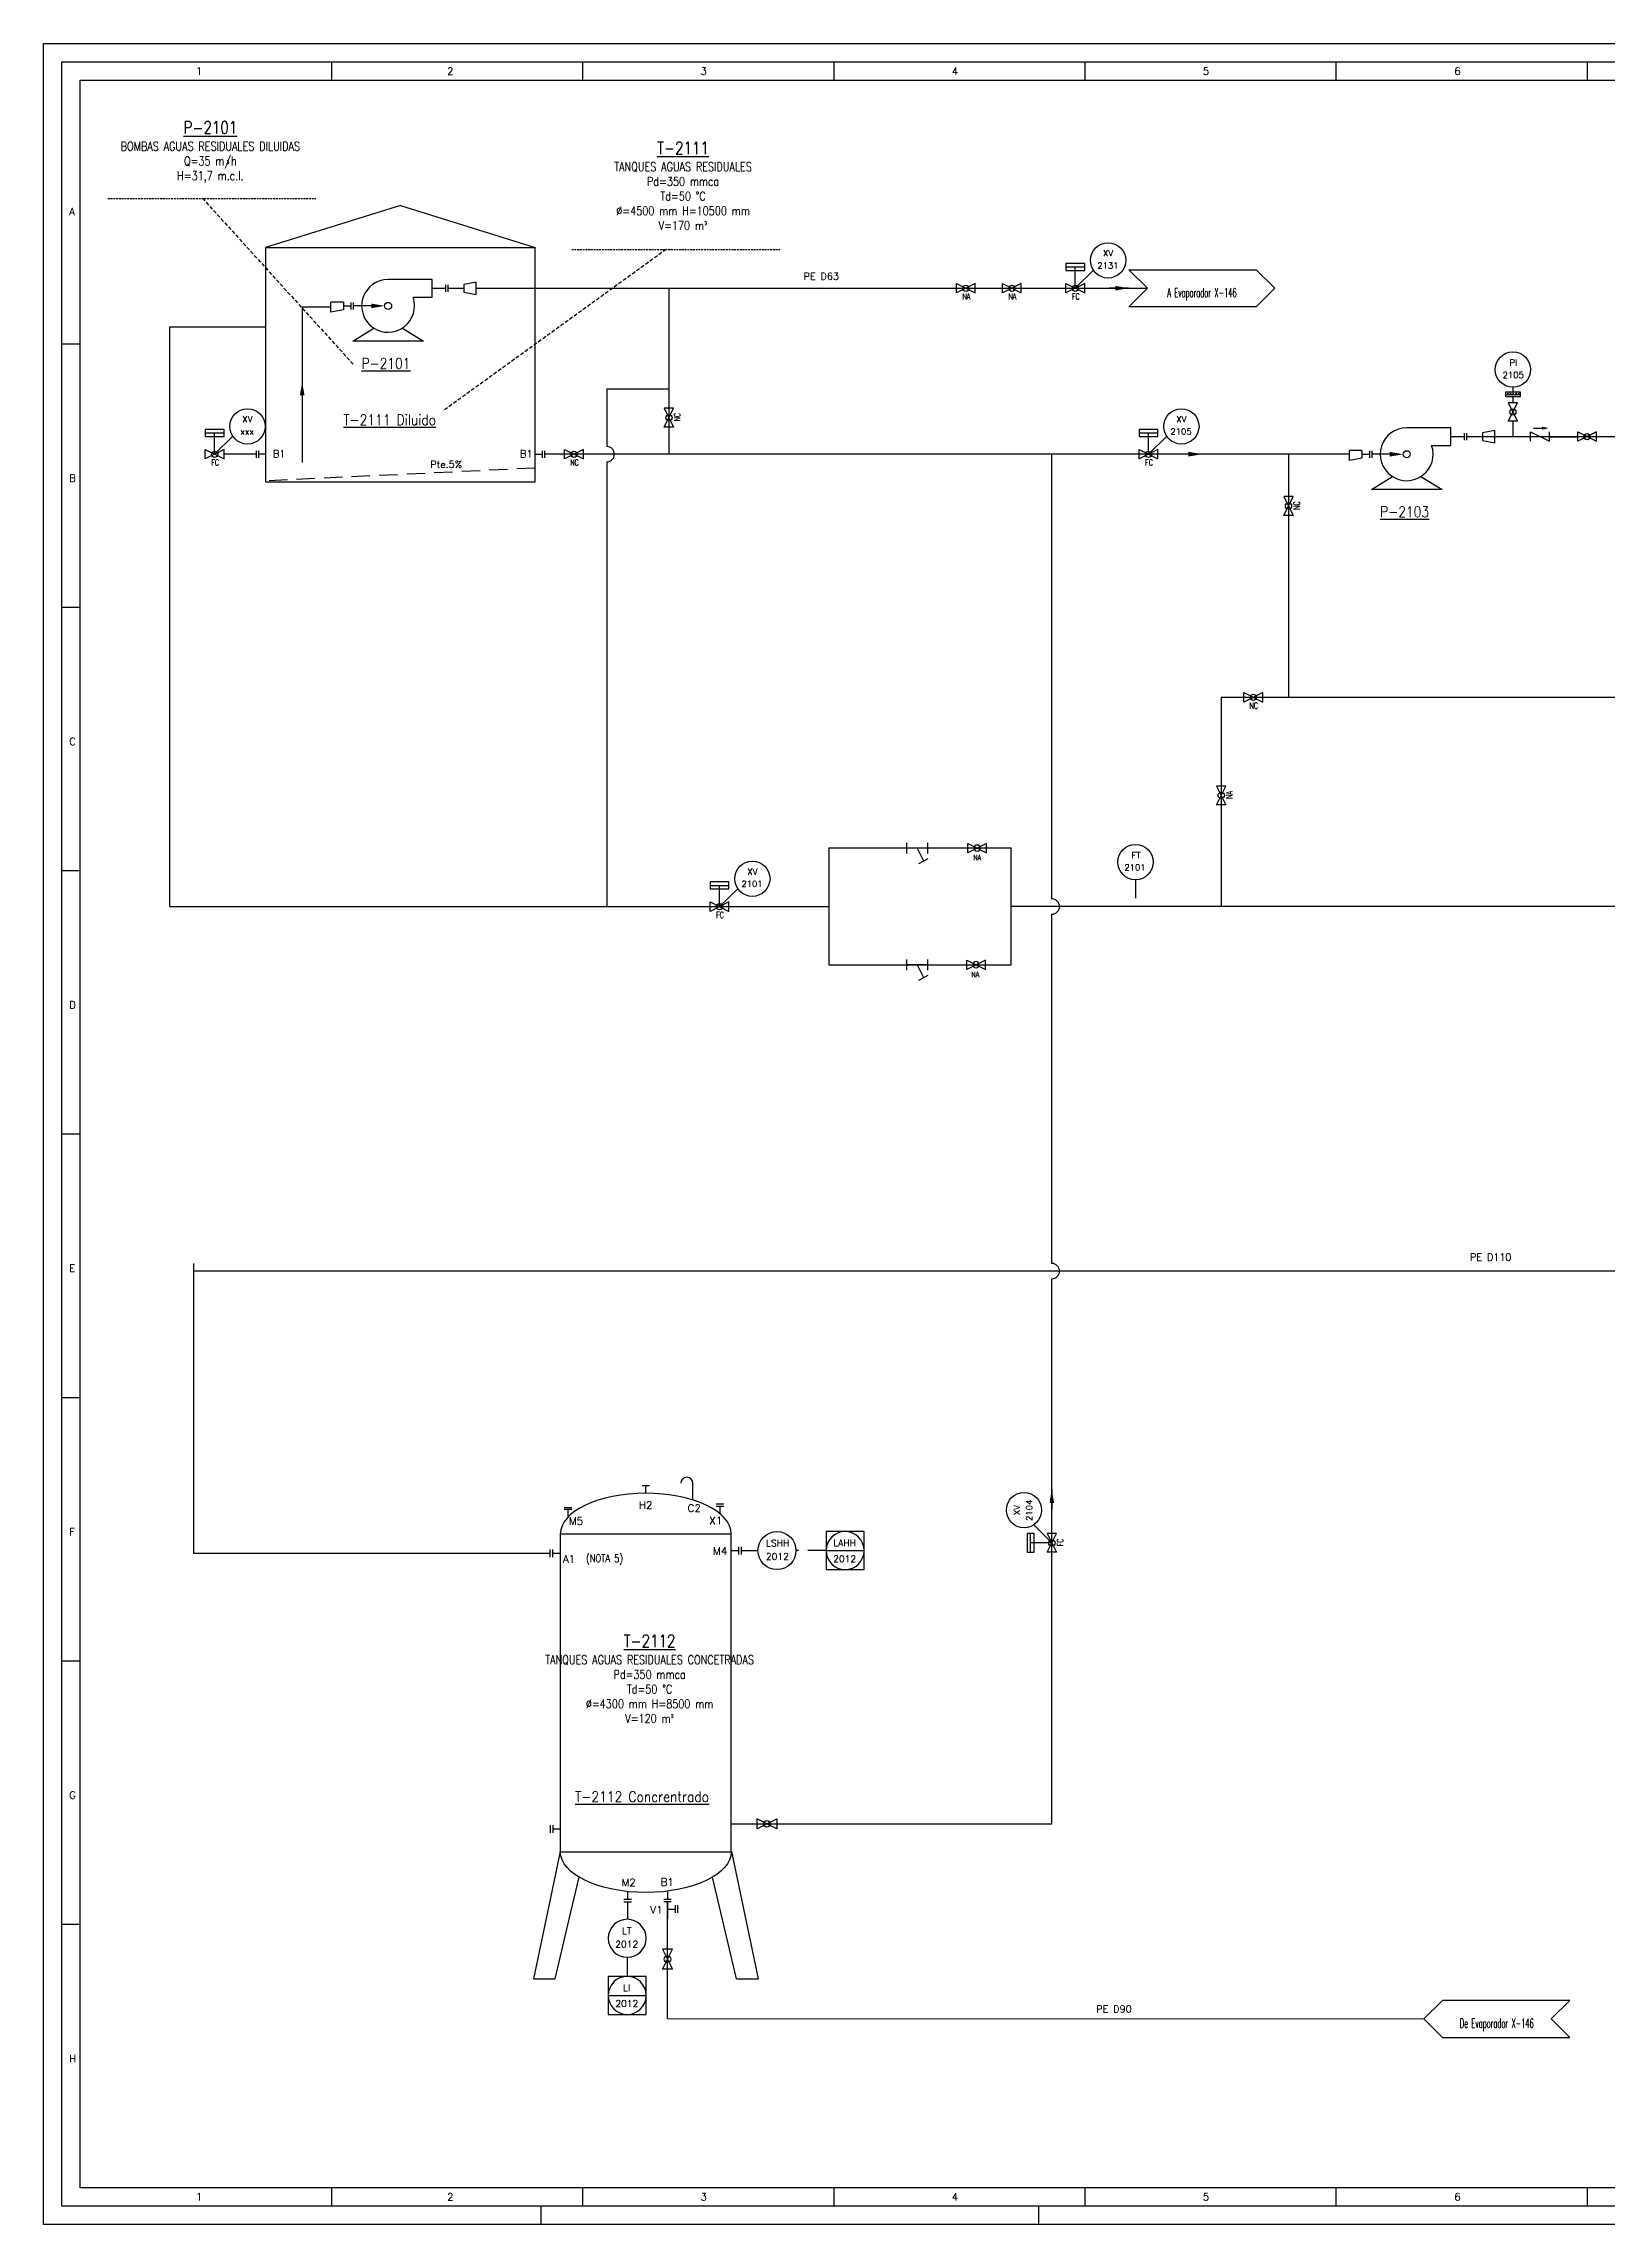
# Model space of a CAD drawing. Header units: millimetres. Extents: x 559 to 3993, y 623 to 920.
# Drawn here: x 1552.6 to 1765.3, y 622.9 to 919.5 of the extents above; entities that cross this region are included whole.
import ezdxf
from ezdxf.enums import TextEntityAlignment as Align

# ---------------------------------------------------------------- set-up
doc = ezdxf.new("R2010")
doc.units = ezdxf.units.MM
doc.linetypes.add('RAYITAS', pattern=[0.375, 0.25, -0.125])
doc.linetypes.add('TRAZOS', pattern=[0.75, 0.5, -0.25])
for name, color, linetype in [('CAJETIN', 1, 'Continuous'), ('EQUIPOS', 5, 'Continuous'), ('EQUIPOS 02', 1, 'Continuous'), ('FORMATO', 7, 'Continuous'), ('INSTRUMENTOS', 1, 'Continuous'), ('TEX', 7, 'Continuous'), ('TEX EQUIPOS', 6, 'Continuous'), ('TEXTO-VALVULAS Y ACCESORIOS', 7, 'Continuous'), ('TUBERIA', 5, 'Continuous'), ('VALVULAS Y ACCESORIOS', 1, 'Continuous')]:
    doc.layers.add(name, color=color, linetype=linetype)
doc.styles.add('PY', font='ROMANS.shx')
doc.styles.add('PY1', font='ROMANS.shx', dxfattribs={"width": 0.8})
doc.styles.add('PY3', font='ROMANS.shx', dxfattribs={"width": 0.6})
doc.linetypes.add('SEÑAL_MECANICA2', pattern='A,4.411183,["o",PY,S=4.130212,R=360,X=0,Y=-1.374288],0.588817,-0.374158,["",PY,S=2,R=360,X=0,Y=-0.688262],-2.183682', length=7.55784)

# ---------------------------------------------------------------- blocks, each defined once
blk = doc.blocks.new('VALV GLOB-V')
at = {"layer": 'INSTRUMENTOS', "color": 1, "flags": 128}
blk.add_lwpolyline([(5.7, -1.43), (5.7, 1.43), (0, -1.43), (0, 1.43)], close=True, dxfattribs=at)
at = {"layer": 'INSTRUMENTOS', "color": 1}
blk.add_circle((2.85, 0), 0.95, dxfattribs=at)
at = {"layer": 'INSTRUMENTOS', "color": 7, "linetype": 'SEÑAL_MECANICA2', "style": 'PY'}
blk.add_attdef('REF.', text='', height=2, dxfattribs=at).set_placement((3, -3.37), align=Align.MIDDLE)
blk = doc.blocks.new('SEÑAL CIR')
at = {"color": 1}
blk.add_circle((0, 5.7), 5.7, dxfattribs=at)
at = {"layer": 'INSTRUMENTOS', "linetype": 'Continuous', "style": 'PY', "flags": 4}
for p in [(0.18, 6.94), (0.13, 2.95)]:
    blk.add_attdef('---', text='', height=2, dxfattribs=at).set_placement(p, align=Align.CENTER)
blk = doc.blocks.new('FLECHA')
at = {"color": 1}
blk.add_solid([(-0.88, -5), (0.87, -5), (0, 0)], dxfattribs=at)
blk = doc.blocks.new('MANG-VAL')
at = {"layer": 'INSTRUMENTOS', "color": 1}
for p, q in [((0, 1.5), (0, -1.5)), ((6, 0), (0, 0)), ((3, 0), (4.8, -3.6)), ((6, 1.5), (6, -1.5)), ((3.46, -4.27), (6.14, -2.93))]:
    blk.add_line(p, q, dxfattribs=at)
blk = doc.blocks.new('REDUCCION')
at = {"color": 1}
for p, q in [((0, 2), (0, -2)), ((4, 1.25), (0, 2)), ((4, -1.25), (4, 1.25)), ((0, -2), (4, -1.25))]:
    blk.add_line(p, q, dxfattribs=at)
at = {"style": 'PY1', "width": 0.8}
blk.add_attdef('.', text='', height=2, dxfattribs=at).set_placement((2, -3.65), align=Align.MIDDLE)
blk = doc.blocks.new('DIAFRAGMA')
at = {"layer": 'INSTRUMENTOS', "color": 1, "ltscale": 0.1, "flags": 128}
blk.add_lwpolyline([(0, -2.25), (0, 2.25), (1.5, 2.25), (1.5, -2.25)], close=True, dxfattribs=at)
blk.add_lwpolyline([(0.46, -2.25), (1.12, -1.86), (0.38, -1.43), (1.12, -1), (0.38, -0.56), (1.12, -0.13), (0.38, 0.3), (1.12, 0.73), (0.38, 1.17), (1.12, 1.6), (0.38, 2.03), (0.75, 2.25)], dxfattribs=at)
blk = doc.blocks.new('VALVULA RETENCION')
at = {"layer": 'VALVULAS Y ACCESORIOS'}
blk.add_line((0.79, 2.4), (3.43, 2.4), dxfattribs=at)
at = {"layer": 'VALVULAS Y ACCESORIOS', "flags": 128}
blk.add_lwpolyline([(0, -1.33), (0, 1.33), (5.33, -1.33), (5.33, 1.33)], dxfattribs=at)
blk.add_lwpolyline([(4.65, 2.4), (3.43, 2.14), (3.43, 2.66)], close=True, dxfattribs=at)
at = {"layer": 'TEXTO-VALVULAS Y ACCESORIOS', "linetype": 'SEÑAL_MECANICA2', "style": 'PY1', "width": 0.8}
blk.add_attdef('REF.', text='', height=2, dxfattribs=at).set_placement((2.94, -3.07), align=Align.MIDDLE)
blk = doc.blocks.new('SEÑAL CIRCU MARCO')
at = {"color": 1, "linetype": 'Continuous', "ltscale": 0.5}
blk.add_line((5.7, 5.7), (-5.7, 5.7), dxfattribs=at)
at = {"color": 1, "flags": 128}
blk.add_lwpolyline([(5.7, 0), (-5.7, 0), (-5.7, 11.4), (5.7, 11.4)], close=True, dxfattribs=at)
at = {"color": 1}
blk.add_circle((0, 5.7), 5.7, dxfattribs=at)
at = {"style": 'PY'}
for tag, p in [('XXX', (0.18, 7.98)), ('YYY', (0.13, 3.24))]:
    blk.add_attdef(tag, text='', height=2, dxfattribs=at).set_placement(p, align=Align.MIDDLE)
blk = doc.blocks.new('TANQUE H')
at = {"layer": 'EQUIPOS'}
for p, q in [((41.92, 10), (4.77, 10)), ((4.77, -10), (41.92, -10))]:
    blk.add_line(p, q, dxfattribs=at)
at = {"layer": 'EQUIPOS', "color": 7}
for p, q in [((4.77, 10), (4.77, -10)), ((41.92, -10), (41.92, 10))]:
    blk.add_line(p, q, dxfattribs=at)
at = {"layer": 'EQUIPOS'}
blk.add_ellipse((4.77, 0), major_axis=(0, -10), ratio=0.47747, start_param=3.141593, end_param=6.283185, dxfattribs=at)
at = {"layer": 'EQUIPOS', "extrusion": (0, 0, -1)}
blk.add_ellipse((41.92, 0), major_axis=(0, -10), ratio=0.47747, start_param=3.141593, end_param=6.283185, dxfattribs=at)
at = {"layer": 'TEX EQUIPOS', "linetype": 'Continuous', "style": 'PY1', "width": 0.8}
blk.add_attdef('REF_EQUIPO', text='', height=3, dxfattribs=at).set_placement((23.35, 0), align=Align.MIDDLE_CENTER)
blk = doc.blocks.new('BANDERA DE FLUJO')
at = {"layer": 'TEX', "color": 1, "ltscale": 0.1, "flags": 128}
blk.add_lwpolyline([(-4, 4), (-31.46, 4), (-27.46, 0), (-31.46, -4), (-4, -4), (0, 0)], close=True, dxfattribs=at)
at = {"layer": 'TEX', "style": 'PY1', "width": 0.8}
for tag, p in [('ETIQUETA-LINEA-1', (-15.73, 0.61)), ('ETIQUETA-LINEA-2', (-15.73, -2.91))]:
    blk.add_attdef(tag, text='', height=2, dxfattribs=at).set_placement(p, align=Align.CENTER)
blk = doc.blocks.new('MARCO-A1')
at = {"layer": 'FORMATO', "color": 5}
for p, q in [((78.42, 589), (78.42, 584)), ((146.83, 589), (146.83, 584)), ((215.25, 589), (215.25, 584)), ((283.67, 589), (283.67, 584)), ((352.08, 589), (352.08, 584)), ((420.5, 589), (420.5, 584)), ((5, 512.25), (10, 512.25)), ((5, 440.5), (10, 440.5)), ((5, 368.75), (10, 368.75)), ((5, 297), (10, 297)), ((5, 225.25), (10, 225.25)), ((5, 153.5), (10, 153.5)), ((5, 81.75), (10, 81.75)), ((78.42, 10), (78.42, 5)), ((146.83, 10), (146.83, 5)), ((215.25, 10), (215.25, 5)), ((283.67, 10), (283.67, 5)), ((352.08, 10), (352.08, 5)), ((420.5, 10), (420.5, 5))]:
    blk.add_line(p, q, dxfattribs=at)
at = {"layer": 'FORMATO', "color": 1, "linetype": 'Continuous'}
for p, q in [((135.5, 5), (135.5, 0)), ((271, 5), (271, 0))]:
    blk.add_line(p, q, dxfattribs=at)
at = {"layer": 'FORMATO', "color": 1}
blk.add_lwpolyline([(0, 594), (841, 594), (841, 0), (0, 0)], close=True, dxfattribs=at)
at = {"layer": 'FORMATO', "color": 5}
blk.add_lwpolyline([(5, 589), (836, 589), (836, 5), (5, 5)], close=True, dxfattribs=at)
at = {"layer": 'FORMATO', "color": 8, "linetype": 'Continuous'}
blk.add_lwpolyline([(10, 584), (831, 584), (831, 10), (10, 10)], close=True, dxfattribs=at)
at = {"layer": 'FORMATO', "color": 1, "style": 'PY'}
for s, p in [('1', (41.52, 585.5)), ('2', (109.93, 585.5)), ('3', (178.99, 585.5)), ('4', (247.4, 585.5)), ('5', (315.82, 585.5)), ('6', (384.34, 585.5)), ('A', (7, 547.25)), ('B', (7, 474.67)), ('C', (7, 402.92)), ('D', (7, 331.17)), ('E', (7, 259.42)), ('F', (7, 187.67)), ('G', (7, 115.92)), ('H', (7, 44.17)), ('1', (41.52, 6.5)), ('2', (109.93, 6.5)), ('3', (178.99, 6.5)), ('4', (247.4, 6.5)), ('5', (315.82, 6.5)), ('6', (384.34, 6.5))]:
    blk.add_text(s, height=2, dxfattribs=at).set_placement(p)

msp = doc.modelspace()

# ---------------------------------------------------------------- linework, layer by layer
at = {"color": 1}
for p, q in [((1692.94, 886.26), (1695.42, 888.7)), ((1591.67, 883.02), (1591.67, 884.38)), ((1593.35, 884.38), (1591.67, 884.38)), ((1593.35, 884.38), (1593.35, 883.33)), ((1593.35, 883.33), (1591.67, 883.02)), ((1752.47, 872.8), (1752.47, 872.14)), ((1752.47, 871.5), (1752.47, 870.69)), ((1752.47, 868.17), (1752.47, 866.08)), ((1575.84, 863.68), (1578.33, 866.12)), ((1702.9, 863.68), (1705.39, 866.12)), ((1730.26, 862.84), (1730.26, 864.21)), ((1731.94, 864.21), (1730.26, 864.21)), ((1731.94, 864.21), (1731.94, 863.16)), ((1731.94, 863.16), (1730.26, 862.84)), ((1644.53, 802.14), (1647.02, 804.58)), ((1689.75, 715.59), (1687.31, 718.07)), ((1647.5, 714.55), (1649.77, 714.55))]:
    msp.add_line(p, q, dxfattribs=at)
msp.add_line((1646.84, 656.29), (1649.77, 656.29))
at = {"layer": 'CAJETIN', "color": 1, "linetype": 'TRAZOS', "ltscale": 5}
for p, q in [((1619.45, 861.8), (1582.77, 860.04)), ((1659.03, 714.55), (1654.94, 714.55)), ((1631.97, 659.22), (1631.97, 656.63))]:
    msp.add_line(p, q, dxfattribs=at)
at = {"layer": 'EQUIPOS'}
for p, q in [((1601.11, 897.51), (1582.77, 891.82)), ((1601.11, 897.51), (1619.45, 891.82)), ((1582.77, 891.82), (1582.77, 859.94)), ((1619.45, 859.94), (1619.45, 891.82)), ((1582.77, 859.94), (1619.45, 859.94))]:
    msp.add_line(p, q, dxfattribs=at)
at = {"layer": 'EQUIPOS', "color": 1}
for p, q in [((1632.02, 666.74), (1632.02, 664.49)), ((1637.45, 665.79), (1638.48, 665.79))]:
    msp.add_line(p, q, dxfattribs=at)
at = {"layer": 'EQUIPOS', "color": 4}
msp.add_line((1637.45, 666.75), (1637.45, 664.49), dxfattribs=at)
at = {"layer": 'EQUIPOS', "color": 5, "linetype": 'Continuous'}
for points in [[(1605.44, 887.46), (1599.44, 887.46, 3.146264), (1602.83, 885.06), (1605.44, 885.06)], [(1744.03, 867.28), (1738.03, 867.28, 3.146264), (1741.42, 864.88), (1744.03, 864.88)]]:
    msp.add_lwpolyline(points, format="xyb", close=True, dxfattribs=at)
for points in [[(1601.38, 880.83), (1604.24, 879.06), (1594.64, 879.06), (1597.5, 880.83)], [(1739.97, 860.65), (1742.83, 858.88), (1733.23, 858.88), (1736.08, 860.65)]]:
    msp.add_lwpolyline(points, dxfattribs=at)
at = {"layer": 'EQUIPOS', "linetype": 'Continuous', "flags": 128}
msp.add_lwpolyline([(1640.9, 721.44), (1640.9, 723.7, 1), (1639.25, 723.7, -1)], format="xyb", dxfattribs=at)
at = {"layer": 'EQUIPOS', "color": 5, "linetype": 'Continuous'}
for centre in [(1599.44, 883.86), (1738.03, 863.68)]:
    msp.add_circle(centre, 0.48, dxfattribs=at)
at = {"layer": 'EQUIPOS 02', "color": 5}
msp.add_line((1582.77, 891.82), (1619.45, 891.82), dxfattribs=at)
at = {"layer": 'TEXTO-VALVULAS Y ACCESORIOS', "color": 7, "linetype": 'Continuous'}
for p, q in [((1622.87, 673.6), (1621.14, 665.38)), ((1646.14, 673.6), (1649.77, 656.29)), ((1624.31, 665.38), (1625.43, 670.12)), ((1646.84, 656.29), (1643.58, 670.12)), ((1621.14, 665.38), (1619.24, 656.29)), ((1622.17, 656.29), (1624.31, 665.38)), ((1619.24, 656.29), (1622.17, 656.29))]:
    msp.add_line(p, q, dxfattribs=at)
at = {"layer": 'TUBERIA', "color": 0, "linetype": 'RAYITAS'}
for p, q in [((1561.31, 898.49), (1589.61, 898.49)), ((1624.42, 891.54), (1652.72, 891.54))]:
    msp.add_line(p, q, dxfattribs=at)
at = {"layer": 'TUBERIA', "color": 0, "linetype": 'TRAZOS'}
for p, q in [((1574.18, 898.51), (1594.77, 875.83)), ((1637.29, 891.55), (1607.03, 869.65))]:
    msp.add_line(p, q, dxfattribs=at)
at = {"layer": 'TUBERIA', "linetype": 'Continuous'}
for p, q in [((1605.44, 886.26), (1607.31, 886.26)), ((1607.63, 886.26), (1609.75, 886.26)), ((1593.35, 883.86), (1594.4, 883.86)), ((1594.92, 883.86), (1594.72, 883.86)), ((1597.55, 883.86), (1594.72, 883.86)), ((1582.77, 863.68), (1581.82, 863.68)), ((1619.45, 863.68), (1620.4, 863.68)), ((1730.26, 863.68), (1668.66, 863.68)), ((1731.94, 863.68), (1732.99, 863.68)), ((1733.5, 863.68), (1733.31, 863.68)), ((1736.14, 863.68), (1733.31, 863.68)), ((1744.03, 866.08), (1745.9, 866.08)), ((1746.22, 866.08), (1748.33, 866.08)), ((1750.02, 866.08), (1754.89, 866.08)), ((1757.45, 866.06), (1761.31, 866.06)), ((1634.5, 722.35), (1634.5, 723.38)), ((1623.93, 719.12), (1623.93, 720.14)), ((1644.6, 719.55), (1644.6, 720.58)), ((1622.87, 714.17), (1621.85, 714.17)), ((1646.14, 714.55), (1647.16, 714.55)), ((1622.87, 676.66), (1621.85, 676.66)), ((1632.02, 668.11), (1632.02, 667.08)), ((1637.45, 668.12), (1637.45, 667.09))]:
    msp.add_line(p, q, dxfattribs=at)
at = {"layer": 'TUBERIA'}
for p, q in [((1611.43, 886.26), (1702.75, 886.26)), ((1637.65, 886.26), (1637.65, 863.68)), ((1591.67, 883.7), (1587.75, 883.7)), ((1587.75, 883.7), (1587.75, 862.57)), ((1569.76, 802.15), (1569.76, 881.03)), ((1569.76, 881.03), (1582.77, 881.03)), ((1637.65, 872.55), (1629.18, 872.55)), ((1629.18, 872.55), (1629.19, 864.72)), ((1581.5, 863.68), (1577.12, 863.68)), ((1689.75, 803.18), (1689.75, 863.68)), ((1721.94, 863.68), (1721.94, 830.61)), ((1629.19, 862.64), (1629.18, 802.15)), ((1712.79, 830.61), (1712.79, 802.15)), ((1801.61, 830.61), (1712.79, 830.61)), ((1848.35, 802.15), (1684.22, 802.15)), ((1689.75, 753.6), (1689.75, 801.11)), ((1572.98, 753.59), (1572.98, 714.17)), ((1790.66, 752.56), (1572.98, 752.56)), ((1689.75, 677.38), (1689.75, 751.52)), ((1621.5, 714.17), (1572.98, 714.17)), ((1646.14, 677.38), (1689.75, 677.38)), ((1637.45, 650.91), (1637.45, 666.75)), ((1637.45, 650.91), (1740.35, 650.84))]:
    msp.add_line(p, q, dxfattribs=at)
at = {"layer": 'TUBERIA', "color": 5, "linetype": 'Continuous'}
for p, q in [((1700.19, 886.27), (1697.56, 886.27)), ((1668.66, 863.68), (1620.72, 863.68)), ((1710.16, 863.69), (1707.52, 863.69)), ((1689.74, 722.84), (1689.74, 720.21))]:
    msp.add_line(p, q, dxfattribs=at)
at = {"layer": 'TUBERIA', "color": 1, "linetype": 'TRAZOS', "ltscale": 5}
msp.add_line((1701.12, 805.8), (1701.12, 802.15), dxfattribs=at)
at = {"layer": 'TUBERIA', "linetype": 'Continuous'}
for points in [[(1746.22, 866.08), (1816.61, 866.08)], [(1569.76, 802.15), (1569.76, 802.15), (1659.39, 802.15)]]:
    msp.add_lwpolyline(points, dxfattribs=at)
msp.add_lwpolyline([(1659.39, 794.21), (1684.22, 794.21), (1684.22, 810.08), (1659.39, 810.08)], close=True, dxfattribs=at)
at = {"layer": 'TUBERIA'}
for centre in [(1629.19, 863.68), (1689.75, 802.15), (1689.75, 752.56)]:
    msp.add_arc(centre, 1.04, 270, 90, dxfattribs=at)
at = {"layer": 'VALVULAS Y ACCESORIOS'}
for p, q in [((1691.66, 889.16), (1694.22, 889.16)), ((1692.94, 886.26), (1692.94, 889.16)), ((1574.56, 866.58), (1577.12, 866.58)), ((1575.84, 863.68), (1575.84, 866.58)), ((1701.62, 866.58), (1704.18, 866.58)), ((1702.9, 863.68), (1702.9, 866.58)), ((1643.25, 805.04), (1645.81, 805.04)), ((1644.53, 802.14), (1644.53, 805.04)), ((1686.85, 714.31), (1686.85, 716.87)), ((1689.75, 715.59), (1686.85, 715.59))]:
    msp.add_line(p, q, dxfattribs=at)
at = {"layer": 'VALVULAS Y ACCESORIOS', "ltscale": 0.1}
for p, q in [((1594.4, 883.38), (1594.4, 884.34)), ((1594.72, 883.38), (1594.72, 884.34)), ((1594.72, 883.38), (1594.72, 884.34)), ((1607.31, 885.78), (1607.31, 886.74)), ((1607.63, 885.78), (1607.63, 886.74)), ((1745.9, 865.6), (1745.9, 866.56)), ((1746.22, 865.6), (1746.22, 866.56)), ((1581.5, 864.16), (1581.5, 863.2)), ((1581.82, 864.16), (1581.82, 863.2)), ((1620.4, 864.16), (1620.4, 863.2)), ((1620.72, 864.16), (1620.72, 863.2)), ((1732.99, 863.2), (1732.99, 864.16)), ((1733.31, 863.2), (1733.31, 864.16)), ((1733.31, 863.2), (1733.31, 864.16)), ((1633.99, 723.38), (1635.02, 723.38)), ((1644.09, 720.92), (1645.12, 720.92)), ((1624.45, 720.35), (1623.41, 720.35)), ((1624.45, 720.14), (1623.41, 720.14)), ((1644.09, 720.58), (1645.12, 720.58)), ((1647.16, 714.03), (1647.16, 715.06)), ((1647.5, 714.03), (1647.5, 715.06)), ((1621.5, 713.66), (1621.5, 714.69)), ((1621.85, 713.66), (1621.85, 714.69)), ((1621.5, 677.18), (1621.5, 676.14)), ((1621.85, 677.18), (1621.85, 676.14)), ((1632.54, 667.08), (1631.51, 667.08)), ((1632.54, 666.74), (1631.51, 666.74)), ((1637.97, 667.09), (1636.94, 667.09)), ((1637.97, 666.75), (1636.94, 666.75)), ((1638.48, 666.3), (1638.48, 665.27)), ((1638.82, 666.3), (1638.82, 665.27))]:
    msp.add_line(p, q, dxfattribs=at)
at = {"layer": 'VALVULAS Y ACCESORIOS', "flags": 128}
for points in [[(1691.66, 889.64), (1691.66, 888.68), (1694.22, 888.68), (1694.22, 889.64)], [(1691.66, 885.62), (1691.66, 886.9), (1694.22, 885.62), (1694.22, 886.9)], [(1574.56, 867.06), (1574.56, 866.1), (1577.12, 866.1), (1577.12, 867.06)], [(1701.62, 867.06), (1701.62, 866.1), (1704.18, 866.1), (1704.18, 867.06)], [(1574.56, 863.04), (1574.56, 864.32), (1577.12, 863.04), (1577.12, 864.32)], [(1701.62, 863.04), (1701.62, 864.32), (1704.18, 863.04), (1704.18, 864.32)], [(1643.25, 805.52), (1643.25, 804.56), (1645.81, 804.56), (1645.81, 805.52)], [(1643.25, 801.5), (1643.25, 802.78), (1645.81, 801.5), (1645.81, 802.78)], [(1686.37, 714.31), (1687.33, 714.31), (1687.33, 716.87), (1686.37, 716.87)], [(1690.39, 714.31), (1689.11, 714.31), (1690.39, 716.87), (1689.11, 716.87)]]:
    msp.add_lwpolyline(points, close=True, dxfattribs=at)

# ---------------------------------------------------------------- block references
at = {"xscale": 0.499409123998651, "yscale": 0.499409123998651, "zscale": 0.499409123998651}
msp.add_blockref('MARCO-A1', (1552.57, 622.89), dxfattribs=at)
at = {"linetype": 'Continuous'}
ref = msp.add_blockref('SEÑAL CIR', (1697.4, 887.65), dxfattribs=dict(at, xscale=0.4210079999999652, yscale=0.4210079999999652, zscale=0.4210079999999652))
ref.add_attrib('---', 'XV', dxfattribs={"layer": 'INSTRUMENTOS', "color": 7, "linetype": 'Continuous', "height": 0.842, "style": 'PY'}).set_placement((1697.4, 890.61), align=Align.CENTER)
ref.add_attrib('---', '2131', dxfattribs={"layer": 'INSTRUMENTOS', "color": 7, "linetype": 'Continuous', "height": 0.842, "style": 'PY'}).set_placement((1697.37, 888.93), align=Align.CENTER)
ref = msp.add_blockref('BANDERA DE FLUJO', (1720.09, 886.26), dxfattribs=dict(xscale=-0.631713466928574, yscale=0.631713466928574, zscale=0.631713466928574, rotation=180))
ref.add_attrib('ETIQUETA-LINEA-1', 'A Evaporador X-146', dxfattribs={"layer": 'TEX', "height": 1.2634, "style": 'PY1', "width": 0.5}).set_placement((1710.16, 885.03), align=Align.CENTER)
ref = msp.add_blockref('VALV GLOB-V', (1676.77, 886.26), dxfattribs=dict(at, xscale=0.4491230315786743, yscale=0.4491230315786743, zscale=0.4491230315786743))
ref.add_attrib('REF.', 'NA', dxfattribs={"layer": 'INSTRUMENTOS', "color": 7, "linetype": 'SEÑAL_MECANICA2', "height": 0.853, "style": 'PY3', "width": 0.6}).set_placement((1678.12, 885.14), align=Align.MIDDLE)
ref = msp.add_blockref('VALV GLOB-V', (1683.03, 886.26), dxfattribs=dict(at, xscale=0.4491230315786743, yscale=0.4491230315786743, zscale=0.4491230315786743))
ref.add_attrib('REF.', 'NA', dxfattribs={"layer": 'INSTRUMENTOS', "color": 7, "linetype": 'SEÑAL_MECANICA2', "height": 0.853, "style": 'PY3', "width": 0.6}).set_placement((1684.38, 885.14), align=Align.MIDDLE)
ref = msp.add_blockref('VALV GLOB-V', (1691.66, 886.26), dxfattribs=dict(at, xscale=0.4491230315786743, yscale=0.4491230315786743, zscale=0.4491230315786743))
ref.add_attrib('REF.', 'FC', dxfattribs={"layer": 'INSTRUMENTOS', "color": 7, "linetype": 'SEÑAL_MECANICA2', "height": 0.853, "style": 'PY3', "width": 0.6}).set_placement((1693, 885.14), align=Align.MIDDLE)
ref = msp.add_blockref('SEÑAL CIR', (1752.47, 872.8), dxfattribs=dict(at, xscale=0.4210079999999652, yscale=0.4210079999999652, zscale=0.4210079999999652))
ref.add_attrib('---', 'PI', dxfattribs={"layer": 'INSTRUMENTOS', "color": 7, "linetype": 'Continuous', "height": 0.842, "style": 'PY'}).set_placement((1752.54, 875.72), align=Align.CENTER)
ref.add_attrib('---', '2105', dxfattribs={"layer": 'INSTRUMENTOS', "color": 7, "linetype": 'Continuous', "height": 0.842, "style": 'PY'}).set_placement((1752.52, 874.04), align=Align.CENTER)
ref = msp.add_blockref('SEÑAL CIR', (1580.31, 865.07), dxfattribs=dict(at, xscale=0.4210079999999652, yscale=0.4210079999999652, zscale=0.4210079999999652))
ref.add_attrib('---', 'XV', dxfattribs={"layer": 'INSTRUMENTOS', "color": 7, "linetype": 'Continuous', "height": 0.842, "style": 'PY'}).set_placement((1580.31, 868.03), align=Align.CENTER)
ref.add_attrib('---', 'xxx', dxfattribs={"layer": 'INSTRUMENTOS', "color": 7, "linetype": 'Continuous', "height": 0.842, "style": 'PY'}).set_placement((1580.27, 866.35), align=Align.CENTER)
ref = msp.add_blockref('VALV GLOB-V', (1637.65, 867.38), dxfattribs=dict(at, xscale=0.4491230315786743, yscale=0.4491230315786743, zscale=0.4491230315786743, rotation=90))
ref.add_attrib('REF.', 'NC', dxfattribs={"layer": 'INSTRUMENTOS', "color": 7, "linetype": 'SEÑAL_MECANICA2', "height": 0.853, "rotation": 90, "style": 'PY3', "width": 0.6}).set_placement((1638.77, 868.72), align=Align.MIDDLE)
ref = msp.add_blockref('SEÑAL CIR', (1707.37, 865.07), dxfattribs=dict(at, xscale=0.4210079999999652, yscale=0.4210079999999652, zscale=0.4210079999999652))
ref.add_attrib('---', 'XV', dxfattribs={"layer": 'INSTRUMENTOS', "color": 7, "linetype": 'Continuous', "height": 0.842, "style": 'PY'}).set_placement((1707.37, 868.03), align=Align.CENTER)
ref.add_attrib('---', '2105', dxfattribs={"layer": 'INSTRUMENTOS', "color": 7, "linetype": 'Continuous', "height": 0.842, "style": 'PY'}).set_placement((1707.33, 866.35), align=Align.CENTER)
at = {"color": 1, "linetype": 'Continuous', "xscale": 0.4320000000000437, "yscale": 0.4320000000000437, "zscale": 0.4320000000000437, "rotation": 90}
msp.add_blockref('DIAFRAGMA', (1752.47, 871.5), dxfattribs=at)
at = {"linetype": 'Continuous'}
for p, xscale, yscale, zscale, rotation in [((1752.47, 868.17), 0.4431663157894946, 0.4431663157894946, 0.4431663157894946, 90), ((1652.32, 677.38), 0.4773010247233176, 0.4773010247233176, 0.4773010247233176, 180), ((1637.45, 657.61), 0.4773010247233176, 0.4773010247233176, 0.4773010247233176, 90)]:
    msp.add_blockref('VALV GLOB-V', p, dxfattribs=dict(at, xscale=xscale, yscale=yscale, zscale=zscale, rotation=rotation))
for name, p, xscale, yscale, zscale in [('VALVULA RETENCION', (1754.89, 866.08), 0.48, 0.48, 0.48), ('VALV GLOB-V', (1761.31, 866.08), 0.4431663157893854, 0.4431663157893854, 0.4431663157893854), ('MANG-VAL', (1669.97, 810.08), 0.48, 0.48, 0.48), ('MANG-VAL', (1669.97, 810.08), 0.48, 0.48, 0.48), ('VALV GLOB-V', (1680.85, 810.1), -0.4431663157893854, 0.4431663157893854, 0.4431663157893854), ('MANG-VAL', (1669.97, 794.21), 0.48, 0.48, 0.48), ('MANG-VAL', (1669.97, 794.21), 0.48, 0.48, 0.48), ('VALV GLOB-V', (1680.7, 794.24), -0.4431663157893854, 0.4431663157893854, 0.4431663157893854)]:
    msp.add_blockref(name, p, dxfattribs=dict(at, xscale=xscale, yscale=yscale, zscale=zscale))
ref = msp.add_blockref('VALV GLOB-V', (1574.56, 863.68), dxfattribs=dict(at, xscale=0.4491230315786743, yscale=0.4491230315786743, zscale=0.4491230315786743))
ref.add_attrib('REF.', 'FC', dxfattribs={"layer": 'INSTRUMENTOS', "color": 7, "linetype": 'SEÑAL_MECANICA2', "height": 0.853, "style": 'PY3', "width": 0.6}).set_placement((1575.91, 862.56), align=Align.MIDDLE)
ref = msp.add_blockref('VALV GLOB-V', (1623.45, 863.68), dxfattribs=dict(at, xscale=0.4491230315786743, yscale=0.4491230315786743, zscale=0.4491230315786743))
ref.add_attrib('REF.', 'NC', dxfattribs={"layer": 'INSTRUMENTOS', "color": 7, "linetype": 'SEÑAL_MECANICA2', "height": 0.853, "style": 'PY3', "width": 0.6}).set_placement((1624.8, 862.56), align=Align.MIDDLE)
ref = msp.add_blockref('VALV GLOB-V', (1701.62, 863.68), dxfattribs=dict(at, xscale=0.4491230315786743, yscale=0.4491230315786743, zscale=0.4491230315786743))
ref.add_attrib('REF.', 'FC', dxfattribs={"layer": 'INSTRUMENTOS', "color": 7, "linetype": 'SEÑAL_MECANICA2', "height": 0.853, "style": 'PY3', "width": 0.6}).set_placement((1702.97, 862.56), align=Align.MIDDLE)
ref = msp.add_blockref('VALV GLOB-V', (1721.94, 855.36), dxfattribs=dict(at, xscale=0.4491230315786743, yscale=0.4491230315786743, zscale=0.4491230315786743, rotation=90))
ref.add_attrib('REF.', 'NC', dxfattribs={"layer": 'INSTRUMENTOS', "color": 7, "linetype": 'SEÑAL_MECANICA2', "height": 0.853, "rotation": 90, "style": 'PY3', "width": 0.6}).set_placement((1723.06, 856.7), align=Align.MIDDLE)
ref = msp.add_blockref('VALV GLOB-V', (1715.87, 830.61), dxfattribs=dict(at, xscale=0.4491230315786743, yscale=0.4491230315786743, zscale=0.4491230315786743))
ref.add_attrib('REF.', 'NC', dxfattribs={"layer": 'INSTRUMENTOS', "color": 7, "linetype": 'SEÑAL_MECANICA2', "height": 0.853, "style": 'PY3', "width": 0.6}).set_placement((1717.21, 829.49), align=Align.MIDDLE)
ref = msp.add_blockref('VALV GLOB-V', (1712.79, 815.99), dxfattribs=dict(at, xscale=0.4491230315786743, yscale=0.4491230315786743, zscale=0.4491230315786743, rotation=90))
ref.add_attrib('REF.', 'NA', dxfattribs={"layer": 'INSTRUMENTOS', "color": 7, "linetype": 'SEÑAL_MECANICA2', "height": 0.853, "rotation": 90, "style": 'PY3', "width": 0.6}).set_placement((1713.91, 817.34), align=Align.MIDDLE)
ref = msp.add_blockref('SEÑAL CIR', (1701.13, 805.8), dxfattribs=dict(at, xscale=0.4210079999999652, yscale=0.4210079999999652, zscale=0.4210079999999652))
ref.add_attrib('---', 'FT', dxfattribs={"layer": 'INSTRUMENTOS', "color": 7, "linetype": 'Continuous', "height": 0.842, "style": 'PY'}).set_placement((1701.21, 808.72), align=Align.CENTER)
ref.add_attrib('---', '2101', dxfattribs={"layer": 'INSTRUMENTOS', "color": 7, "linetype": 'Continuous', "height": 0.842, "style": 'PY'}).set_placement((1701.06, 807.05), align=Align.CENTER)
ref = msp.add_blockref('SEÑAL CIR', (1649, 803.54), dxfattribs=dict(at, xscale=0.4210079999999652, yscale=0.4210079999999652, zscale=0.4210079999999652))
ref.add_attrib('---', 'XV', dxfattribs={"layer": 'INSTRUMENTOS', "color": 7, "linetype": 'Continuous', "height": 0.842, "style": 'PY'}).set_placement((1649, 806.49), align=Align.CENTER)
ref.add_attrib('---', '2101', dxfattribs={"layer": 'INSTRUMENTOS', "color": 7, "linetype": 'Continuous', "height": 0.842, "style": 'PY'}).set_placement((1648.96, 804.82), align=Align.CENTER)
ref = msp.add_blockref('VALV GLOB-V', (1643.25, 802.14), dxfattribs=dict(at, xscale=0.4491230315786743, yscale=0.4491230315786743, zscale=0.4491230315786743))
ref.add_attrib('REF.', 'FC', dxfattribs={"layer": 'INSTRUMENTOS', "color": 7, "linetype": 'SEÑAL_MECANICA2', "height": 0.853, "style": 'PY3', "width": 0.6}).set_placement((1644.6, 801.02), align=Align.MIDDLE)
ref = msp.add_blockref('SEÑAL CIR', (1688.36, 720.05), dxfattribs=dict(at, xscale=0.4210079999999652, yscale=0.4210079999999652, zscale=0.4210079999999652, rotation=90))
ref.add_attrib('---', 'XV', dxfattribs={"layer": 'INSTRUMENTOS', "color": 7, "linetype": 'Continuous', "height": 0.842, "rotation": 90, "style": 'PY'}).set_placement((1685.4, 720.05), align=Align.CENTER)
ref.add_attrib('---', '2104', dxfattribs={"layer": 'INSTRUMENTOS', "color": 7, "linetype": 'Continuous', "height": 0.842, "rotation": 90, "style": 'PY'}).set_placement((1687.08, 720.02), align=Align.CENTER)
ref = msp.add_blockref('SEÑAL CIR', (1652.35, 711.96), dxfattribs=dict(at, xscale=0.4534359734872047, yscale=0.4534359734872047, zscale=0.4534359734872047))
ref.add_attrib('---', 'LSHH', dxfattribs={"layer": 'INSTRUMENTOS', "color": 7, "linetype": 'Continuous', "height": 0.907, "style": 'PY'}).set_placement((1652.44, 715.11), align=Align.CENTER)
ref.add_attrib('---', '2012', dxfattribs={"layer": 'INSTRUMENTOS', "color": 7, "linetype": 'Continuous', "height": 0.907, "style": 'PY'}).set_placement((1652.41, 713.3), align=Align.CENTER)
ref = msp.add_blockref('SEÑAL CIRCU MARCO', (1661.62, 711.96), dxfattribs=dict(xscale=-0.4537918639065265, yscale=0.4537918639065265, zscale=0.4537918639065265))
ref.add_attrib('XXX', 'LAHH', dxfattribs={"height": 0.908, "style": 'PY'}).set_placement((1661.54, 715.58), align=Align.MIDDLE)
ref.add_attrib('YYY', '2012', dxfattribs={"height": 0.908, "style": 'PY'}).set_placement((1661.56, 713.43), align=Align.MIDDLE)
ref = msp.add_blockref('VALV GLOB-V', (1689.75, 714.31), dxfattribs=dict(at, xscale=0.4491230315786743, yscale=0.4491230315786743, zscale=0.4491230315786743, rotation=90))
ref.add_attrib('REF.', 'FC', dxfattribs={"layer": 'INSTRUMENTOS', "color": 7, "linetype": 'SEÑAL_MECANICA2', "height": 0.853, "rotation": 90, "style": 'PY3', "width": 0.6}).set_placement((1690.88, 715.65), align=Align.MIDDLE)
ref = msp.add_blockref('SEÑAL CIR', (1631.97, 659.22), dxfattribs=dict(at, xscale=-0.4534359734872047, yscale=0.4534359734872047, zscale=0.4534359734872047))
ref.add_attrib('---', 'LT', dxfattribs={"layer": 'INSTRUMENTOS', "color": 7, "linetype": 'Continuous', "height": 0.907, "style": 'PY'}).set_placement((1631.89, 662.37), align=Align.CENTER)
ref.add_attrib('---', '2012', dxfattribs={"layer": 'INSTRUMENTOS', "color": 7, "linetype": 'Continuous', "height": 0.907, "style": 'PY'}).set_placement((1631.91, 660.56), align=Align.CENTER)
ref = msp.add_blockref('SEÑAL CIRCU MARCO', (1631.97, 651.45), dxfattribs=dict(xscale=-0.453791863906409, yscale=0.453791863906409, zscale=0.453791863906409))
ref.add_attrib('XXX', 'LI', dxfattribs={"height": 0.908, "style": 'PY'}).set_placement((1631.89, 655.08), align=Align.MIDDLE)
ref.add_attrib('YYY', '2012', dxfattribs={"height": 0.908, "style": 'PY'}).set_placement((1631.92, 652.92), align=Align.MIDDLE)
ref = msp.add_blockref('BANDERA DE FLUJO', (1740.35, 650.84), dxfattribs=dict(xscale=0.631713466928574, yscale=0.631713466928574, zscale=0.631713466928574, rotation=180))
ref.add_attrib('ETIQUETA-LINEA-1', 'De Evaporador X-146', dxfattribs={"layer": 'TEX', "height": 1.2634, "style": 'PY1', "width": 0.5}).set_placement((1750.28, 649.61), align=Align.CENTER)
at = {"layer": 'EQUIPOS 02', "xscale": 1.163186569771172, "yscale": 1.163186569771172, "zscale": 1.163186569771172, "rotation": 270}
msp.add_blockref('TANQUE H', (1634.5, 722.35), dxfattribs=at)
at = {"layer": 'INSTRUMENTOS', "xscale": 0.3648000000001048, "yscale": 0.3648000000001048, "zscale": 0.3648000000001048, "rotation": 270}
for p in [(1598.96, 883.86), (1700.19, 886.27), (1710.16, 863.69), (1737.55, 863.68)]:
    msp.add_blockref('FLECHA', p, dxfattribs=at)
at = {"layer": 'INSTRUMENTOS', "xscale": 0.3648000000001048, "yscale": 0.3648000000001048, "zscale": 0.3648000000001048}
for p in [(1587.75, 873.53), (1689.74, 722.84)]:
    msp.add_blockref('FLECHA', p, dxfattribs=at)
at = {"layer": 'TUBERIA', "color": 5, "linetype": 'Continuous', "xscale": 0.4210079999999652, "yscale": 0.4210079999999652, "zscale": 0.4210079999999652, "rotation": 179.9999999999982}
for p in [(1611.43, 886.26), (1750.02, 866.08)]:
    msp.add_blockref('REDUCCION', p, dxfattribs=at)

# ---------------------------------------------------------------- texts
at = {"layer": 'CAJETIN', "color": 6, "linetype": 'Continuous', "style": 'PY', "width": 0.85}
for s, p in [('%%UT-2111 Diluido', (1599.66, 867.64)), ('%%UT-2112 Concrentrado', (1634, 680.35))]:
    msp.add_text(s, height=1.44, dxfattribs=at).set_placement(p, align=Align.CENTER)
at = {"layer": 'CAJETIN', "color": 5, "linetype": 'Continuous', "char_height": 1.68, "width": 31.8599, "attachment_point": 2, "style": 'PY1'}
for s, insert in [('{\\LP-2101\\P\\H0.7143x;\\l\\C7;BOMBAS AGUAS RESIDUALES DILUIDAS\\PQ=35 m/h\\PH=31,7 m.c.l.}', (1575.26, 908.97)), ('{\\LT-2111\\P\\H0.7143x;\\l\\C7;TANQUES AGUAS RESIDUALES\\PPd=350 mmca\\PTd=50 °C\\C5;\\P\\C7;%%C=4500 mm H=10500 mm\\PV=170 m\\fISOCPEUR|b0|i0|c0|p34;³}', (1639.57, 906.19)), ('{\\LT-2112\\P\\H0.7143x;\\l\\C7;TANQUES AGUAS RESIDUALES CONCETRADAS\\PPd=350 mmca\\PTd=50 °C\\C5;\\P\\C7;%%C=4300 mm H=8500 mm\\PV=120 m\\fISOCPEUR|b0|i0|c0|p34;³}', (1635.02, 703.1))]:
    msp.add_mtext(s, dxfattribs=dict(at, insert=insert))
at = {"layer": 'EQUIPOS', "color": 6, "linetype": 'Continuous', "style": 'PY', "width": 0.85}
for s, p in [('%%UP-2101', (1599.15, 875.32)), ('%%UP-2103', (1737.74, 855.14))]:
    msp.add_text(s, height=1.44, dxfattribs=at).set_placement(p, align=Align.CENTER)
at = {"layer": 'TEX', "color": 7, "attachment_point": 5, "style": 'PY1'}
for s, insert, char_height, width in [('3', (1577.63, 903.42), 0.48, 6.8649), ('NA', (1679.59, 808.83), 0.714, 10.2133), ('NA', (1679.32, 792.92), 0.714, 10.2133), ('(NOTA 5)', (1628.89, 713.32), 1.034, 14.7873)]:
    msp.add_mtext(s, dxfattribs=dict(at, insert=insert, char_height=char_height, width=width))
at = {"layer": 'TEXTO-VALVULAS Y ACCESORIOS', "style": 'PY'}
for s, p in [('PE D63', (1658.37, 887.41)), ('PE D110', (1749.46, 753.98)), ('PE D90', (1698.19, 651.7))]:
    msp.add_text(s, height=0.96, dxfattribs=at).set_placement(p, align=Align.CENTER)
at = {"layer": 'TEXTO-VALVULAS Y ACCESORIOS', "color": 7, "linetype": 'Continuous', "insert": (1609.5, 862.77), "char_height": 0.96, "width": 7.1887, "attachment_point": 3, "style": 'PY'}
msp.add_mtext('Pte.5%', dxfattribs=at)
at = {"layer": 'TEXTO-VALVULAS Y ACCESORIOS', "color": 7, "linetype": 'Continuous', "style": 'PY', "flags": 4}
for tag, height, p in [('B1', 0.96, (1584.62, 863.26)), ('B1', 0.96, (1618.23, 863.26)), ('H2', 1.034, (1634.48, 720.21)), ('M5', 1.034, (1625.01, 718.05)), ('C2', 1.034, (1641.09, 719.8)), ('X1', 1.034, (1644.03, 718.12)), ('M4', 1.034, (1644.62, 713.99)), ('A1', 1.034, (1624.05, 712.89)), ('M2', 1.034, (1632.17, 668.88)), ('B1', 1.034, (1637.41, 668.94)), ('V1', 1.034, (1635.95, 665.16))]:
    msp.add_attdef(tag, text='---', height=height, dxfattribs=at).set_placement(p, align=Align.CENTER)

doc.saveas('drawing.dxf')
